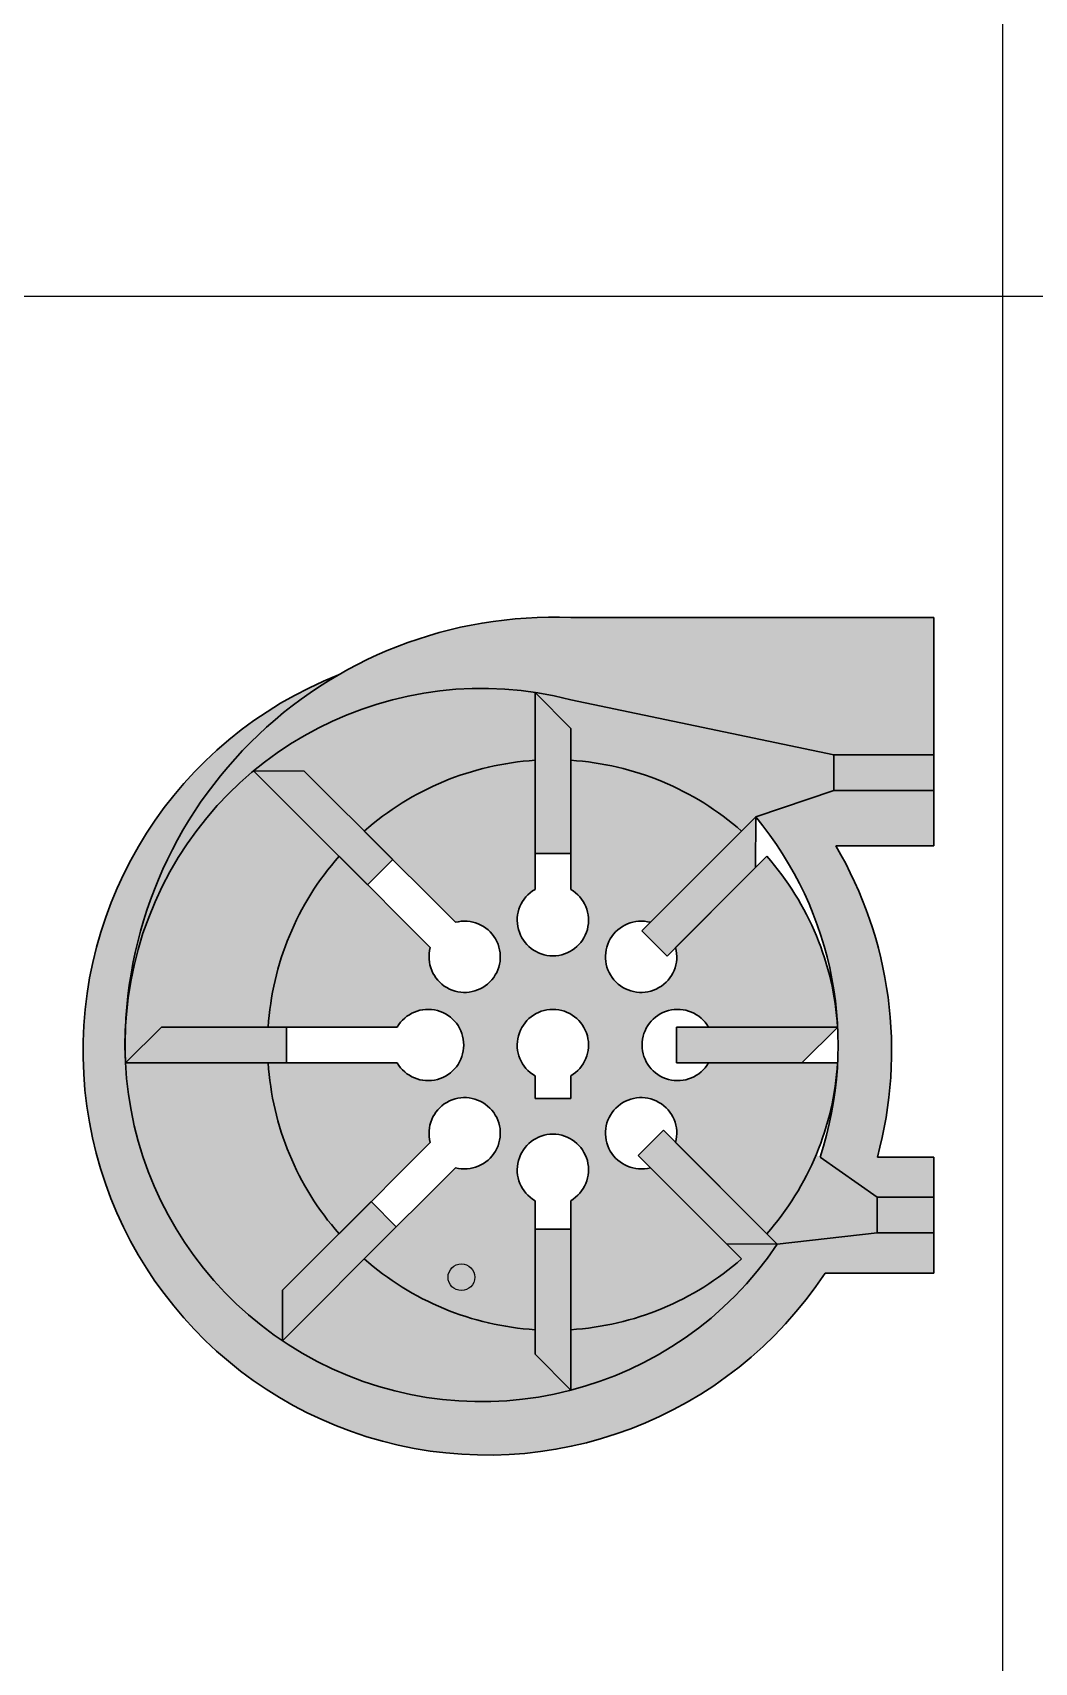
# Model space of a CAD drawing. Header units: millimetres. Extents: x -30196 to -29646, y -21694 to -21274.
# Drawn here: x -29920.6 to -29864.4, y -21602.8 to -21511.4 of the extents above; entities that cross this region are included whole.
import ezdxf

# ---------------------------------------------------------------- set-up
doc = ezdxf.new("R2010")
doc.units = ezdxf.units.MM
doc.layers.add('AM_8', color=1, linetype='Continuous', lineweight=25)

msp = doc.modelspace()

# ---------------------------------------------------------------- hatches: boundary and pattern name
at = {"layer": 'AM_8'}
h = msp.add_hatch(color=8, dxfattribs=at)
edge = h.paths.add_edge_path()
edge.add_line((-29870.03044098053, -21551.92528988092), (-29870.03044098053, -21544.21951980322))
edge.add_line((-29870.03044098053, -21544.21951980322), (-29890.40624679317, -21544.21951980322))
edge.add_arc((-29891.40624679317, -21568.19450415866), 23.9958303636972, 87.6115693426366, 177.6115693424543)
edge.add_arc((-29895.40624679317, -21568.19450415868), 20.00000000000167, 75.52248781405922, 177.1340160170988, ccw=False)
edge.add_line((-29890.40624679317, -21548.82958742765), (-29875.64838037985, -21551.92528988092))
edge.add_line((-29875.64838037985, -21551.92528988092), (-29870.03044098053, -21551.92528988092))
h = msp.add_hatch(color=8, dxfattribs=at)
edge = h.paths.add_edge_path()
edge.add_line((-29870.03044098053, -21580.98452353365), (-29870.03044098053, -21578.73452353365))
edge.add_line((-29870.03044098053, -21578.73452353365), (-29873.22577236667, -21578.73452353365))
edge.add_line((-29873.22577236667, -21578.73452353365), (-29878.81852140632, -21579.36801598311))
edge.add_arc((-29895.40541814196, -21568.19201533423), 20.00070333319303, 177.1412554969115, 326.0285050709753, ccw=False)
edge.add_arc((-29891.40624679317, -21568.19450415866), 23.99583036370038, 120.0838597444396, 177.6115693424543, ccw=False)
edge.add_arc((-29895.08547596508, -21568.51756130602), 22.67921142957539, 111.6008538728167, 326.652961886635)
edge.add_line((-29876.14025271799, -21580.98452353365), (-29870.03044098053, -21580.98452353365))
h = msp.add_hatch(color=4, dxfattribs=at)
edge = h.paths.add_edge_path()
edge.add_line((-29905.35459195502, -21552.83194543447), (-29901.99072980263, -21556.19580758685))
edge.add_arc((-29891.40624679317, -21568.19450415866), 15.99999999999996, 93.5833216984849, 131.4166783015828, ccw=False)
edge.add_line((-29892.40624679318, -21552.22578473599), (-29892.40624679318, -21548.42078422541))
edge.add_arc((-29895.40624679318, -21568.1945041587), 20.00000000000203, 81.37307344133279, 129.754618054288)
edge.add_line((-29908.19626616816, -21552.81869834607), (-29905.35459195502, -21552.83194543447))
h = msp.add_hatch(color=4, dxfattribs=at)
edge = h.paths.add_edge_path()
edge.add_line((-29892.40624679318, -21548.42078422541), (-29890.40624679318, -21550.43951843747))
edge.add_line((-29890.40624679318, -21550.43951843747), (-29890.40624679319, -21552.22578473599))
edge.add_arc((-29891.40624679317, -21568.19450415866), 15.99999999999949, 48.58332169857408, 86.41667830158008, ccw=False)
edge.add_line((-29880.82176378374, -21556.19580758682), (-29880.03044098057, -21555.40448478368))
edge.add_line((-29880.03044098057, -21555.40448478368), (-29875.64838037985, -21553.92528988093))
edge.add_line((-29875.64838037985, -21553.92528988093), (-29875.64838037985, -21551.92528988093))
edge.add_line((-29875.64838037985, -21551.92528988093), (-29890.40624679317, -21548.82958742766))
edge.add_arc((-29895.40624679315, -21568.1945041587), 20.00000000000228, 75.52248781411483, 81.37307344139617)
for color, points in [(18, [(-29892.40624679318, -21557.45418666797), (-29890.40624679317, -21557.45418666797), (-29890.40624679319, -21552.22578473598), (-29890.40624679318, -21550.43951843747), (-29892.40624679318, -21548.4207842254), (-29892.40624679319, -21552.22578473598), (-29892.40624679318, -21554.35938536772)]), (4, [(-29870.03044098053, -21551.92528988093), (-29875.64838037985, -21551.92528988093), (-29875.64838037985, -21553.92528988093), (-29870.03044098053, -21553.92528988093)]), (50, [(-29901.80868604383, -21559.2062784704), (-29900.39447248145, -21557.79206490801), (-29904.09151094234, -21554.09502644715), (-29905.35459195502, -21552.83194543446), (-29908.19626616816, -21552.81869834606), (-29905.50572450471, -21555.50924000952), (-29903.99704102966, -21557.01792348456)]), (96, [(-29886.41802110491, -21561.79206490801), (-29885.00380754253, -21563.20627847038), (-29881.30676908166, -21559.5092400095), (-29880.04368806897, -21558.24615899682), (-29880.03044098057, -21555.40448478368), (-29882.72098264403, -21558.09502644713), (-29884.22966611907, -21559.60370992218)]), (3, [(-29906.34782870604, -21569.19450415867), (-29906.34782870604, -21567.19450415866), (-29911.57623063802, -21567.19450415868), (-29913.36249693654, -21567.19450415867), (-29915.38123114861, -21569.19450415867), (-29911.57623063802, -21569.19450415868), (-29909.44263000629, -21569.19450415867)]), (6, [(-29884.46466488031, -21567.19450415866), (-29884.46466488031, -21569.19450415866), (-29879.23626294832, -21569.19450415865), (-29877.4499966498, -21569.19450415866), (-29875.43126243773, -21567.19450415866), (-29879.23626294832, -21567.19450415865), (-29881.36986358006, -21567.19450415866)]), (170, [(-29885.20610153066, -21572.98043585878), (-29886.62031509303, -21574.39464942116), (-29882.92327663215, -21578.09168788202), (-29880.82176378366, -21580.19320073043), (-29878.81852140633, -21579.36801598311), (-29881.50906306977, -21576.67747431965), (-29883.01774654483, -21575.16879084461)]), (241, [(-29900.1921784933, -21578.39464942118), (-29901.60639205568, -21576.9804358588), (-29905.30343051655, -21580.67747431969), (-29906.56651152924, -21581.94055533237), (-29906.57975861763, -21584.78222954551), (-29903.88921695418, -21582.09168788206), (-29902.38053347913, -21580.58300440701)]), (256, [(-29870.03044098054, -21576.73452353367), (-29873.22577236668, -21576.73452353366), (-29873.22577236668, -21578.73452353367), (-29870.03044098054, -21578.73452353367)]), (20, [(-29890.40624679315, -21578.52601844714), (-29892.40624679316, -21578.52601844714), (-29892.40624679315, -21583.75442037913), (-29892.40624679315, -21585.54068667765), (-29890.40624679315, -21587.55942088972), (-29890.40624679315, -21583.75442037913), (-29890.40624679315, -21581.62081974739)])]:
    msp.add_hatch(color=color, dxfattribs=at).paths.add_polyline_path(points)
h = msp.add_hatch(color=4, dxfattribs=at)
edge = h.paths.add_edge_path()
edge.add_line((-29915.38123114858, -21569.19450415947), (-29913.36249693654, -21567.19450415868))
edge.add_line((-29913.36249693654, -21567.19450415868), (-29907.37496621585, -21567.19450415867))
edge.add_arc((-29891.40624679318, -21568.19450415866), 15.99999999999972, 138.5833216985092, 176.4166783015671, ccw=False)
edge.add_line((-29903.40494336501, -21557.61002114922), (-29908.19626616816, -21552.81869834607))
edge.add_arc((-29895.40624679318, -21568.1945041587), 20.00000000000394, 129.754618054296, 177.1340160161286)
edge.add_arc((-29891.40624679318, -21568.19450415864), 23.99583036369888, 177.6115693417065, 182.3884306593368)
h = msp.add_hatch(color=54, dxfattribs=at)
edge = h.paths.add_edge_path()
edge.add_line((-29906.34782870604, -21567.19450415866), (-29900.13829760074, -21567.19450415866))
edge.add_arc((-29898.40624679317, -21568.19450415866), 1.999999999998889, -149.9999999997571, 150.0000000002223, ccw=False)
edge.add_line((-29900.13829760074, -21569.19450415866), (-29906.34782870604, -21569.19450415867))
edge.add_line((-29906.34782870604, -21569.19450415867), (-29907.37496621584, -21569.19450415867))
edge.add_arc((-29891.40624679317, -21568.19450415866), 16.00000000000471, 183.5833216985101, 221.4166783016293)
edge.add_line((-29903.40494336497, -21578.77898716813), (-29901.60639205568, -21576.9804358588))
edge.add_line((-29901.60639205568, -21576.9804358588), (-29898.28784591406, -21573.66188971717))
edge.add_arc((-29896.35599426148, -21573.14425162695), 2.000000000002827, -104.99999999963848, 195.0000000002965, ccw=False)
edge.add_line((-29896.87363235167, -21575.07610327954), (-29900.1921784933, -21578.39464942118))
edge.add_line((-29900.1921784933, -21578.39464942118), (-29901.99072980262, -21580.19320073048))
edge.add_arc((-29891.40624679317, -21568.19450415866), 16.00000000000125, 228.5833216984907, 266.4166783015151)
edge.add_line((-29892.40624679317, -21584.16322358133), (-29892.40624679316, -21578.52601844714))
edge.add_line((-29892.40624679316, -21578.52601844714), (-29892.40624679317, -21576.92655496623))
edge.add_arc((-29891.40624679317, -21575.19450415866), 1.999999999995739, -59.99999999947232, 240.0000000001702, ccw=False)
edge.add_line((-29890.40624679316, -21576.92655496622), (-29890.40624679315, -21578.52601844714))
edge.add_line((-29890.40624679315, -21578.52601844714), (-29890.40624679316, -21584.16322358133))
edge.add_arc((-29891.40624679317, -21568.19450415866), 15.99999999999768, 273.5833216985247, 311.4166783018132)
edge.add_line((-29880.82176378366, -21580.19320073043), (-29881.66019561945, -21579.35476889472))
edge.add_line((-29881.66019561945, -21579.35476889472), (-29885.93886123464, -21575.07610327954))
edge.add_arc((-29886.45649932487, -21573.14425162696), 2.00000000000471, -14.99999999920891, 285.0000000004978, ccw=False)
edge.add_line((-29884.52464767228, -21573.66188971714), (-29879.40755022134, -21578.77898716809))
edge.add_arc((-29891.40624679317, -21568.19450415865), 16.00000000000157, 318.5833216985092, 356.4166783015151)
edge.add_line((-29875.4375273705, -21569.19450415866), (-29877.4499966498, -21569.19450415865))
edge.add_line((-29877.4499966498, -21569.19450415865), (-29882.67419598559, -21569.19450415866))
edge.add_arc((-29884.40624679317, -21568.19450415866), 1.999999999998889, 30.00000000047561, 330.0000000002223, ccw=False)
edge.add_line((-29882.6741959856, -21567.19450415865), (-29875.4375273705, -21567.19450415866))
edge.add_arc((-29891.40624679318, -21568.19450415865), 16.0000000000038, 3.583321698458068, 41.41667830162934)
edge.add_line((-29879.40755022137, -21557.61002114918), (-29880.04368806897, -21558.24615899682))
edge.add_line((-29880.04368806897, -21558.24615899682), (-29884.52464767229, -21562.72711860013))
edge.add_arc((-29886.45649932487, -21563.24475669036), 2.00000000000471, -284.9999999996385, 15.000000000497778, ccw=False)
edge.add_line((-29885.93886123467, -21561.31290503777), (-29880.82176378374, -21556.19580758682))
edge.add_arc((-29891.40624679318, -21568.19450415865), 15.99999999999675, 48.58332169852869, 86.41667830150129)
edge.add_line((-29890.40624679317, -21552.22578473598), (-29890.40624679317, -21557.45418666797))
edge.add_line((-29890.40624679317, -21557.45418666797), (-29890.40624679318, -21559.46245335108))
edge.add_arc((-29891.40624679317, -21561.19450415865), 1.999999999995739, -239.99999999947227, 60.00000000017019, ccw=False)
edge.add_line((-29892.40624679319, -21559.46245335109), (-29892.40624679318, -21557.45418666797))
edge.add_line((-29892.40624679318, -21557.45418666797), (-29892.40624679319, -21552.22578473598))
edge.add_arc((-29891.40624679317, -21568.19450415865), 15.99999999999768, 93.58332169852468, 131.4166783018132)
edge.add_line((-29901.99072980268, -21556.19580758688), (-29900.39447248145, -21557.79206490801))
edge.add_line((-29900.39447248145, -21557.79206490801), (-29896.87363235169, -21561.31290503779))
edge.add_arc((-29896.35599426148, -21563.24475669036), 1.999999999998371, -195.0000000000215, 105.0000000002228, ccw=False)
edge.add_line((-29898.28784591406, -21562.72711860016), (-29901.80868604383, -21559.2062784704))
edge.add_line((-29901.80868604383, -21559.2062784704), (-29903.404943365, -21557.61002114921))
edge.add_arc((-29891.40624679317, -21568.19450415866), 16.0000000000043, 138.5833216985178, 176.4166783015289)
edge.add_line((-29907.37496621584, -21567.19450415866), (-29906.34782870604, -21567.19450415866))
edge = h.paths.add_edge_path(flags=16)
edge.add_arc((-29896.53726396731, -21581.22035011039), 0.7499999999995927, -248.38658711564767, 11.459155902570615, ccw=False)
edge.add_arc((-29896.53726396731, -21581.22035011039), 0.7500000000009949, 11.459155902570615, 111.61341288435241, ccw=False)
edge = h.paths.add_edge_path(flags=16)
edge.add_line((-29890.40624679317, -21571.19450415865), (-29892.40624679317, -21571.19450415865))
edge.add_line((-29892.40624679317, -21571.19450415865), (-29892.40624679318, -21569.92655496622))
edge.add_arc((-29891.40624679317, -21568.19450415865), 2.000000000001195, -59.99999999989939, 239.9999999998994, ccw=False)
edge.add_line((-29890.40624679317, -21569.92655496622), (-29890.40624679317, -21571.19450415865))
h = msp.add_hatch(color=8, dxfattribs=at)
edge = h.paths.add_edge_path()
edge.add_line((-29870.03044098053, -21557.02099233419), (-29870.03044098053, -21553.92528988092))
edge.add_line((-29870.03044098053, -21553.92528988092), (-29875.64838037985, -21553.92528988092))
edge.add_line((-29875.64838037985, -21553.92528988092), (-29880.03044098057, -21555.40448478368))
edge.add_arc((-29895.43273718069, -21568.1995152985), 20.02357445891537, -18.29323982896301, 39.71716751412907, ccw=False)
edge.add_line((-29876.42110375282, -21574.48452353365), (-29873.22577236668, -21576.73452353365))
edge.add_line((-29873.22577236668, -21576.73452353365), (-29870.03044098053, -21576.73452353365))
edge.add_line((-29870.03044098053, -21576.73452353365), (-29870.03044098053, -21574.48452353365))
edge.add_line((-29870.03044098053, -21574.48452353365), (-29873.20530245477, -21574.48452353365))
edge.add_arc((-29895.08547596508, -21568.51756130602), 22.67921142957379, 344.7457534266397, 390.458957127922)
edge.add_line((-29875.5361656719, -21557.020992334), (-29870.03044098053, -21557.02099233419))
h = msp.add_hatch(color=4, dxfattribs=at)
edge = h.paths.add_edge_path()
edge.add_line((-29906.56651152925, -21581.94055533238), (-29903.404943365, -21578.77898716812))
edge.add_arc((-29891.40624679318, -21568.19450415867), 15.99999999999755, 183.5833216984727, 221.416678301573, ccw=False)
edge.add_line((-29907.37496621585, -21569.19450415867), (-29915.38123114858, -21569.19450415947))
edge.add_arc((-29895.40624679318, -21568.1945041587), 20.00000000000208, 182.8659839848004, 236.0357445506686)
edge.add_line((-29906.57975861764, -21584.78222954553), (-29906.56651152925, -21581.94055533238))
h = msp.add_hatch(color=256, dxfattribs=at)
edge = h.paths.add_edge_path()
edge.add_line((-29873.22577236668, -21578.73452353367), (-29873.22577236668, -21576.73452353367))
edge.add_line((-29873.22577236668, -21576.73452353367), (-29876.63342921297, -21574.33973489006))
edge.add_arc((-29891.40624679317, -21568.19450415867), 16.00000000000093, 318.58332169849075, 337.4135536778807, ccw=False)
edge.add_line((-29879.40755022135, -21578.77898716812), (-29878.81852140633, -21579.36801598313))
edge.add_line((-29878.81852140633, -21579.36801598313), (-29875.82862563851, -21579.02934954554))
edge.add_line((-29875.82862563851, -21579.02934954554), (-29873.22577236668, -21578.73452353367))
h = msp.add_hatch(color=256, dxfattribs=at)
edge = h.paths.add_edge_path()
edge.add_arc((-29895.40624679317, -21568.1945041587), 19.99999999999808, 284.4775121859636, 326.0357445507755)
edge.add_line((-29878.81852140633, -21579.36801598312), (-29879.94891876626, -21579.36274638759))
edge.add_arc((-29891.40624679318, -21568.19450415867), 16.0000000000069, 273.58332169853605, 315.732025523179, ccw=False)
edge.add_line((-29890.40624679316, -21584.16322358134), (-29890.40624679316, -21587.55942088973))
h = msp.add_hatch(color=4, dxfattribs=at)
edge = h.paths.add_edge_path()
edge.add_line((-29890.40624679315, -21587.55942088973), (-29892.40624679315, -21585.54068667765))
edge.add_line((-29892.40624679315, -21585.54068667765), (-29892.40624679316, -21584.16322358133))
edge.add_arc((-29891.40624679317, -21568.19450415867), 15.99999999999586, 228.5833216985103, 266.41667830157934, ccw=False)
edge.add_line((-29901.99072980261, -21580.19320073049), (-29906.57975861763, -21584.78222954552))
edge.add_arc((-29895.40624679317, -21568.1945041587), 19.99999999999851, 236.0357445506627, 284.4775121859838)
h = msp.add_hatch(color=0, dxfattribs=at)
edge = h.paths.add_edge_path()
edge.add_arc((-29896.53726396731, -21581.22035011039), 0.7499999999960273, 371.4591559026259, 649.2612381732924)
edge.add_arc((-29896.53726396731, -21581.22035011039), 0.7499999999972446, 289.2612381732923, 371.4591559026259)

# ---------------------------------------------------------------- linework, layer by layer
for p, q in [((-29866.16855270931, -21526.19450415869), (-29866.16855270931, -21442.19450415869)), ((-30141.16855270931, -21526.19450415868), (-29701.16855270931, -21526.19450415869)), ((-29866.16855270931, -21610.19450415869), (-29866.16855270931, -21526.19450415869))]:
    msp.add_line(p, q)
at = {"lineweight": 30}
for p, q in [((-29890.40624679317, -21544.21951980322), (-29870.03044098053, -21544.21951980322)), ((-29870.03044098054, -21548.82958742765), (-29870.03044098053, -21544.21951980322)), ((-29890.40624679317, -21548.82958742765), (-29875.64838037985, -21551.92528988092)), ((-29870.03044098053, -21557.02099233419), (-29870.03044098053, -21548.82958742765)), ((-29870.03044098053, -21551.92528988092), (-29875.64838037985, -21551.92528988092)), ((-29875.64838037985, -21553.92528988092), (-29875.64838037985, -21551.92528988092)), ((-29892.40624679318, -21559.46245335109), (-29892.40624679319, -21552.22578473598)), ((-29890.40624679318, -21559.46245335108), (-29890.40624679319, -21552.22578473598)), ((-29880.03044098057, -21555.40448478368), (-29875.64838037985, -21553.92528988092)), ((-29870.03044098053, -21553.92528988092), (-29875.64838037985, -21553.92528988092)), ((-29896.87363235169, -21561.31290503779), (-29901.99072980263, -21556.19580758684)), ((-29885.93886123467, -21561.31290503777), (-29880.82176378374, -21556.19580758682)), ((-29875.5361656719, -21557.020992334), (-29870.03044098053, -21557.02099233419)), ((-29898.28784591406, -21562.72711860016), (-29903.40494336501, -21557.61002114923)), ((-29884.52464767229, -21562.72711860013), (-29879.40755022136, -21557.61002114919)), ((-29900.13829760074, -21567.19450415866), (-29907.37496621584, -21567.19450415867)), ((-29882.6741959856, -21567.19450415866), (-29875.43752737049, -21567.19450415865)), ((-29900.13829760074, -21569.19450415866), (-29907.37496621584, -21569.19450415867)), ((-29882.67419598559, -21569.19450415866), (-29875.43752737049, -21569.19450415865)), ((-29892.40624679317, -21571.19450415865), (-29892.40624679317, -21569.92655496622)), ((-29890.40624679317, -21571.19450415865), (-29890.40624679318, -21569.92655496622)), ((-29890.40624679317, -21571.19450415865), (-29892.40624679317, -21571.19450415865)), ((-29898.28784591406, -21573.66188971717), (-29903.40494336499, -21578.77898716811)), ((-29884.52464767229, -21573.66188971715), (-29879.40755022133, -21578.77898716808)), ((-29873.22577236668, -21576.73452353365), (-29876.42110375282, -21574.48452353365)), ((-29873.20530245477, -21574.48452353365), (-29870.03044098053, -21574.48452353365)), ((-29870.03044098053, -21580.98452353365), (-29870.03044098053, -21574.48452353365)), ((-29896.87363235167, -21575.07610327954), (-29901.99072980262, -21580.19320073048)), ((-29885.93886123464, -21575.07610327954), (-29880.8217637837, -21580.19320073047)), ((-29892.40624679317, -21576.92655496623), (-29892.40624679316, -21584.16322358133)), ((-29890.40624679317, -21576.92655496622), (-29890.40624679316, -21584.16322358133)), ((-29870.03044098053, -21576.73452353365), (-29873.22577236667, -21576.73452353364)), ((-29873.22577236667, -21576.73452353365), (-29873.22577236667, -21578.73452353365)), ((-29873.22577236668, -21578.73452353365), (-29878.81852140633, -21579.36801598311)), ((-29870.03044098053, -21578.73452353365), (-29873.22577236667, -21578.73452353365)), ((-29876.14025271799, -21580.98452353365), (-29870.03044098053, -21580.98452353365))]:
    msp.add_line(p, q, dxfattribs=at)
at = {"color": 20, "lineweight": 30}
for p, q in [((-29892.40624679318, -21557.45418666797), (-29892.40624679318, -21548.4207842254)), ((-29892.40624679318, -21548.4207842254), (-29890.40624679318, -21550.43951843747)), ((-29890.40624679317, -21557.45418666797), (-29890.40624679318, -21550.43951843747)), ((-29901.80868604383, -21559.2062784704), (-29908.19626616816, -21552.81869834606)), ((-29908.19626616816, -21552.81869834606), (-29905.35459195502, -21552.83194543446)), ((-29900.39447248145, -21557.79206490801), (-29905.35459195502, -21552.83194543446)), ((-29886.41802110491, -21561.79206490801), (-29880.03044098057, -21555.40448478368)), ((-29880.03044098057, -21555.40448478368), (-29880.04368806897, -21558.24615899682)), ((-29892.40624679318, -21557.45418666797), (-29890.40624679317, -21557.45418666797)), ((-29901.80868604383, -21559.2062784704), (-29900.39447248145, -21557.79206490801)), ((-29885.00380754253, -21563.20627847038), (-29880.04368806897, -21558.24615899682)), ((-29886.41802110491, -21561.79206490801), (-29885.00380754253, -21563.20627847038)), ((-29915.38123114861, -21569.19450415867), (-29913.36249693654, -21567.19450415867)), ((-29906.34782870604, -21567.19450415866), (-29913.36249693654, -21567.19450415867)), ((-29906.34782870604, -21569.19450415867), (-29906.34782870604, -21567.19450415866)), ((-29884.46466488031, -21567.19450415866), (-29875.43126243773, -21567.19450415866)), ((-29884.46466488031, -21567.19450415866), (-29884.46466488031, -21569.19450415866)), ((-29875.43126243773, -21567.19450415866), (-29877.4499966498, -21569.19450415866)), ((-29906.34782870604, -21569.19450415867), (-29915.38123114861, -21569.19450415867)), ((-29884.46466488031, -21569.19450415866), (-29877.4499966498, -21569.19450415865)), ((-29885.20610153066, -21572.98043585878), (-29886.62031509303, -21574.39464942116)), ((-29885.20610153066, -21572.98043585878), (-29878.81852140633, -21579.36801598311)), ((-29886.62031509303, -21574.39464942116), (-29881.66019561947, -21579.35476889472)), ((-29901.60639205568, -21576.9804358588), (-29906.56651152924, -21581.94055533237)), ((-29900.1921784933, -21578.39464942118), (-29901.60639205568, -21576.9804358588)), ((-29900.1921784933, -21578.39464942118), (-29906.57975861763, -21584.78222954551)), ((-29892.40624679316, -21578.52601844714), (-29892.40624679315, -21585.54068667765)), ((-29890.40624679315, -21578.52601844714), (-29892.40624679316, -21578.52601844714)), ((-29890.40624679315, -21578.52601844714), (-29890.40624679315, -21587.55942088972)), ((-29878.81852140633, -21579.36801598311), (-29881.66019561947, -21579.35476889472)), ((-29906.57975861763, -21584.78222954551), (-29906.56651152924, -21581.94055533237)), ((-29890.40624679315, -21587.55942088972), (-29892.40624679315, -21585.54068667765))]:
    msp.add_line(p, q, dxfattribs=at)
msp.add_circle((-29896.53726396731, -21581.22035011039), 0.75)
at = {"lineweight": 30}
for centre, radius, start, end in [((-29891.40624679317, -21568.19450415866), 23.99583036369871, 87.61156934256755, 182.3884306583802), ((-29895.08547596508, -21568.51756130602), 22.67921142957539, 111.600853872817, 326.6529618866349), ((-29895.40624679317, -21568.19450415869), 20.00000000000297, 75.52248781385649, 326.0357445507983), ((-29891.40624679317, -21568.19450415866), 16, 93.58332169847198, 131.4166783018021), ((-29891.40624679317, -21568.19450415866), 16, 48.58332169857819, 86.41667830152804), ((-29895.40624679315, -21568.19450415868), 19.99999999998333, 341.6693096307524, 39.75461805440924), ((-29895.08547596508, -21568.51756130602), 22.67921142957539, 344.7457534266421, 30.4589571279219), ((-29891.40624679317, -21568.19450415866), 16, 138.5833216985103, 176.4166783015345), ((-29891.40624679317, -21568.19450415866), 16, 3.583321698465522, 41.41667830164689), ((-29891.40624679317, -21561.19450415866), 2, 120.0000000004757, 59.99999999999054), ((-29896.35599426147, -21563.24475669035), 2, 165.0000000002338, 105.0000000002221), ((-29886.45649932487, -21563.24475669035), 2, 75.00000000023314, 15.00000000016914), ((-29898.40624679317, -21568.19450415866), 2, 210.0000000002431, 150.0000000003267), ((-29891.40624679317, -21568.19450415865), 2, 300.0000000000624, 239.9999999999376), ((-29884.40624679317, -21568.19450415866), 2, 30.00000000042301, 330.0000000000275), ((-29891.40624679317, -21568.19450415866), 16, 183.5833216984655, 221.4166783016469), ((-29891.40624679317, -21568.19450415866), 16, 318.5833216985102, 356.4166783015345), ((-29896.35599426147, -21573.14425162696), 2, 255.0000000002331, 195.0000000001691), ((-29886.45649932486, -21573.14425162696), 2, 345.0000000006362, 285.000000000222), ((-29891.40624679317, -21575.19450415866), 2, 300.0000000004231, 240.000000000455), ((-29891.40624679317, -21568.19450415866), 16, 228.5833216985782, 266.4166783015281), ((-29891.40624679317, -21568.19450415866), 16, 273.5833216984719, 311.4166783018021)]:
    msp.add_arc(centre, radius, start, end, dxfattribs=at)

doc.saveas('drawing.dxf')
